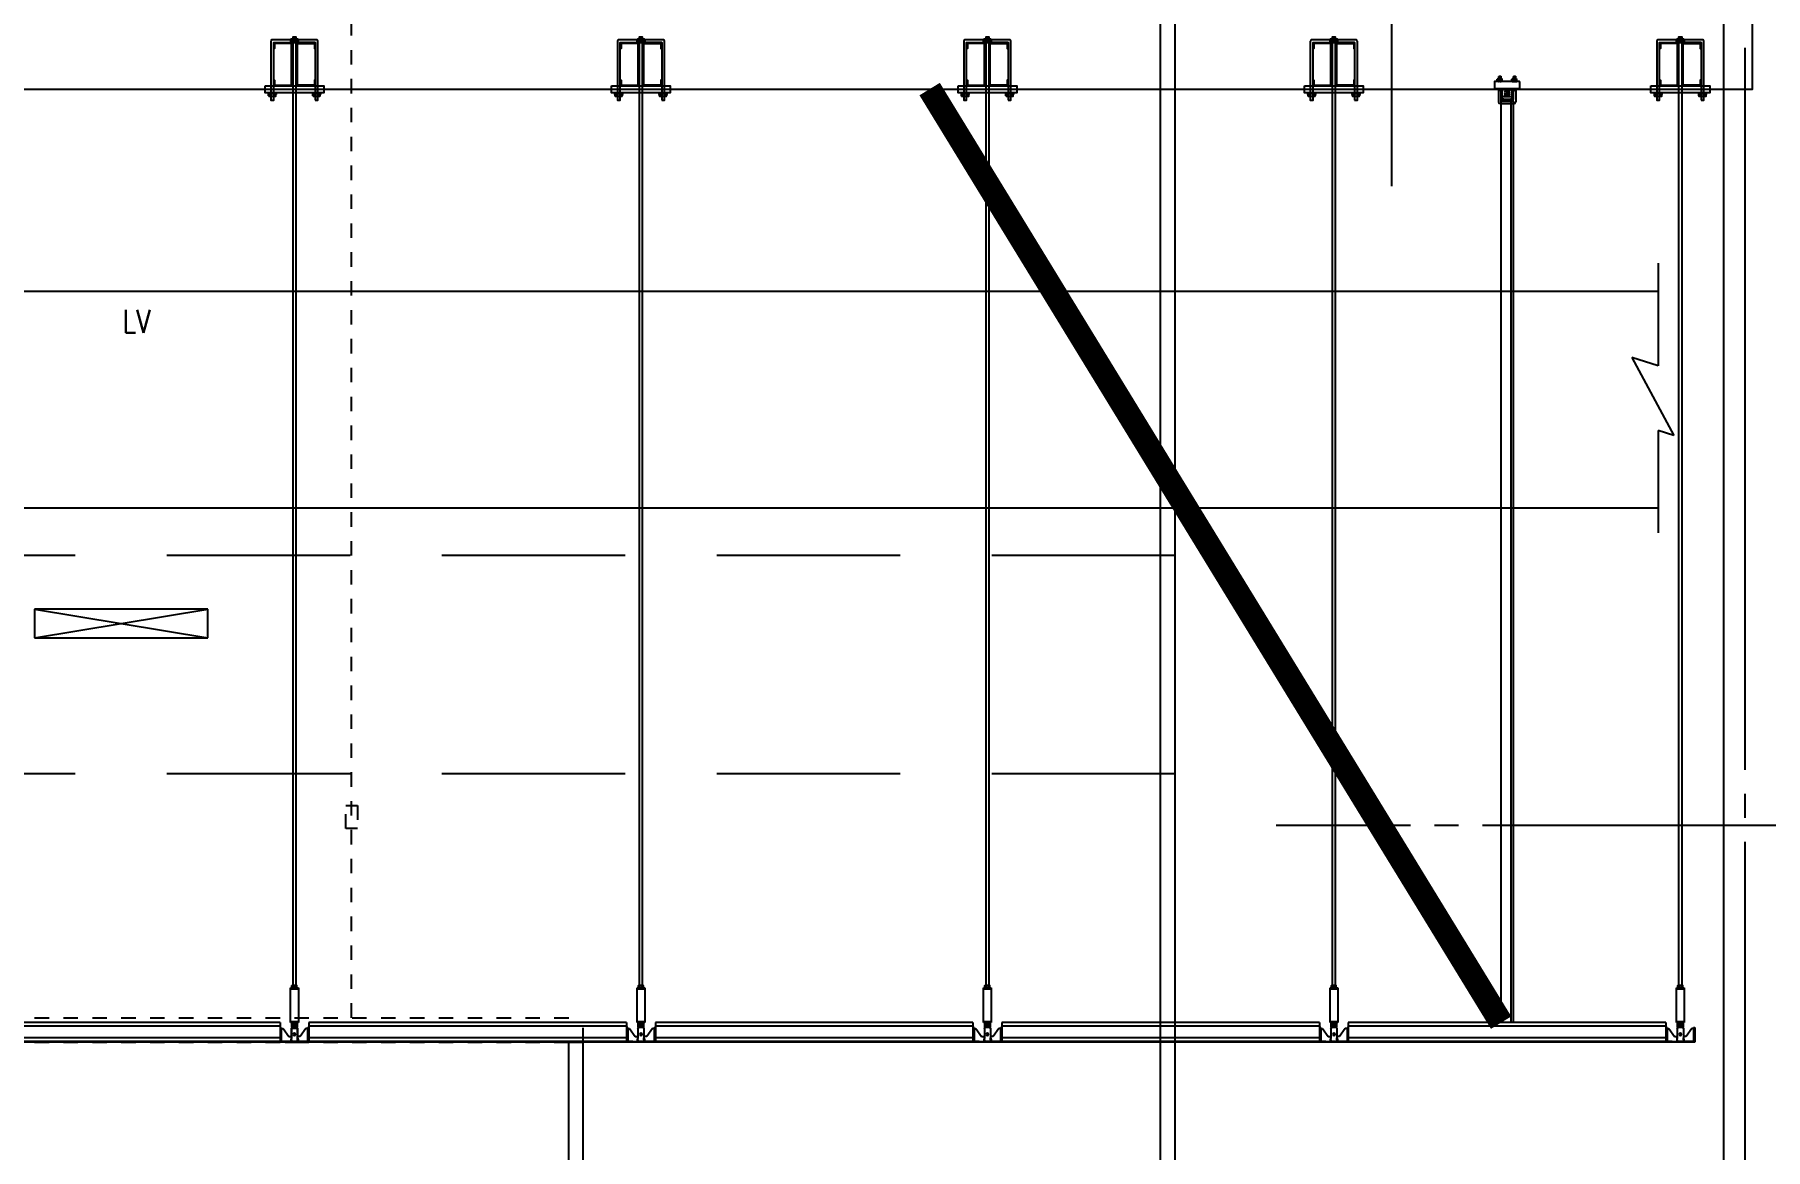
# Model space of a CAD drawing. Header units: millimetres. Extents: x -32710 to 654186, y -254124 to 420220.
# Drawn here: x 266500 to 272495, y 400829 to 404688 of the extents above; entities that cross this region are included whole.
import ezdxf
from ezdxf.enums import TextEntityAlignment as Align
from ezdxf.xclip import XClip

# ---------------------------------------------------------------- set-up
doc = ezdxf.new("R2010")
doc.units = ezdxf.units.MM
doc.header["$LTSCALE"] = 1000
for name, pattern in [('TPH12-SEC-@E$0$CENTERK3', [2.749, 2.5, -0.083, 0.083, -0.083]), ('TPH12-SEC-@E$0$CENTERK5', [6.916, 6.667, -0.083, 0.083, -0.083]), ('TPH12-SEC-@E$0$DOTK1', [0.1, 0.05, -0.05]), ('YFM1P-長$0$HIDDEN', [9.525, 6.35, -3.175]), ('YFSHI-02(E-LINE)$0$HIDDEN', [0.3, 0.2, -0.1])]:
    doc.linetypes.add(name, pattern=pattern)
for name, color, linetype in [('M-HVAC-CMDUCT', 150, 'Continuous'), ('TPH12-SEC-@E$0$$FFU', 252, 'TPH12-SEC-@E$0$DOTK1'), ('TPH12-SEC-@E$0$H-SIN', 252, 'TPH12-SEC-@E$0$CENTERK5'), ('TPH12-SEC-@E$0$PT', 252, 'Continuous'), ('TPH12-SEC-@E$0$SIAGE1', 252, 'Continuous'), ('TPH12-SEC-@E$0$STEEL3', 252, 'Continuous'), ('YFM1P-長$0$M-CWTR-TEXT', 4, 'Continuous'), ('YFM1P-長$0$M-FOUN', 252, 'Continuous'), ('YFM1P-長$0$M-HVAC-CDUCT', 150, 'Continuous'), ('YFSHI-02(E-LINE)$0$SH-LINE-10', 10, 'Continuous'), ('YFSHI-02(E-LINE)$0$SH-LINE-130', 130, 'Continuous'), ('YFSHI-02(E-LINE)$0$SH-LINE-190', 40, 'Continuous'), ('YFSHI-02(E-LINE)$0$SH-LINE-82', 82, 'Continuous')]:
    doc.layers.add(name, color=color, linetype=linetype)
doc.layers.add('TPH12-SEC-@E$0$K-SIN', color=252, linetype='TPH12-SEC-@E$0$CENTERK3', plot=False)
doc.styles.add('YFM1P-長$0$12P7-XCM2P10$0$AA-TXT', font='simplex.shx', dxfattribs={"bigfont": 'china.shx'})

# ---------------------------------------------------------------- blocks, each defined once
blk = doc.blocks.new('TPH12-SEC-@E')
at = {"layer": 'DEFPOINTS'}
blk.add_line((271200, 407164.1), (271200, 404164.1), dxfattribs=at)
at = {"layer": 'TPH12-SEC-@E$0$$FFU'}
for p, q in [((267598, 401285), (267598, 405100)), ((180200, 401285), (268400, 401285)), ((268400, 401200), (268400, 401285)), ((180200, 401200), (268400, 401200))]:
    blk.add_line(p, q, dxfattribs=at)
for points in [[(267578, 401940), (267578, 402020), (267578, 402020), (267618, 402020), (267618, 401940)], [(267367.5, 401200), (267432.5, 401200), (267432.5, 401203), (267411, 401203), (267411, 401248), (267389, 401248), (267389, 401203), (267367.5, 401203)]]:
    blk.add_lwpolyline(points, close=True, dxfattribs=at)
at = {"layer": 'TPH12-SEC-@E$0$H-SIN'}
blk.add_line((298929.6, 401950), (270800, 401950), dxfattribs=at)
at = {"layer": 'TPH12-SEC-@E$0$K-SIN'}
blk.add_line((272425, 382900), (272425, 407545), dxfattribs=at)
at = {"layer": 'TPH12-SEC-@E$0$PT'}
for p, q in [((270400, 396500), (270400, 406275)), ((270450, 396500), (270450, 406275)), ((268350, 396500), (268350, 401200)), ((268350, 401200), (268400, 401200)), ((268400, 396500), (268400, 401200))]:
    blk.add_line(p, q, dxfattribs=at)
at = {"layer": 'TPH12-SEC-@E$0$SIAGE1'}
blk.add_line((272350, 406275), (272350, 394100), dxfattribs=at)
at = {"layer": 'TPH12-SEC-@E$0$STEEL3'}
blk.add_lwpolyline([(272450, 404850), (256350, 404850), (256350, 404500), (272450, 404500)], close=True, dxfattribs=at)
blk = doc.blocks.new('YFSHI-02(E-LINE)$0$CEILING-A')
for p, q in [((-110, 6.8), (-110, 0)), ((-110, 6.8), (0, 6.8)), ((0, 6.8), (0, 0)), ((-110, 5.57), (0, 5.57)), ((-110, 1.52), (0, 1.52)), ((-110, 0.28), (0, 0.28)), ((-110, 0), (0, 0))]:
    blk.add_line(p, q)
blk = doc.blocks.new('YFSHI-02(E-LINE)$0$1')
for p, q in [((0.45, 5.1), (0, 5.1)), ((0, 5.1), (0, 0)), ((9.4, 0.33), (0, 0.33)), ((0, 0.25), (5.68, 0.25)), ((0, 0), (10, 0)), ((0.45, 4.8), (0.45, 5.1)), ((0.45, 4.8), (1.05, 4.8)), ((0.45, 4.8), (0.45, 0.28)), ((1.05, 4.8), (3, 2.05)), ((2.2, 0), (5, 0)), ((3, 2.05), (3.95, 2.05)), ((3.95, 1.55), (3.75, 0.88)), ((3.75, 0.88), (3.95, 0.88)), ((3.75, 0.88), (3.75, 0.25)), ((3.95, 4.8), (3.95, 2.05)), ((3.95, 2.05), (3.95, 1.55)), ((3.95, 0.88), (3.95, 1.55)), ((3.95, 0.88), (3.95, 0.45)), ((4.25, 5.1), (5.75, 5.1)), ((10, 0.25), (4.32, 0.25)), ((6.05, 4.8), (6.05, 2.05)), ((7, 2.05), (6.05, 2.05)), ((6.05, 2.05), (6.05, 1.55)), ((6.05, 1.55), (6.25, 0.88)), ((6.05, 0.88), (6.05, 1.55)), ((6.25, 0.88), (6.05, 0.88)), ((6.05, 0.88), (6.05, 0.45)), ((6.25, 0.88), (6.25, 0.25)), ((8.95, 4.8), (7, 2.05)), ((7.8, 0.33), (10, 0.33)), ((9.55, 4.8), (8.95, 4.8)), ((9.55, 4.8), (9.55, 5.1)), ((9.55, 5.1), (10, 5.1)), ((9.55, 4.8), (9.55, 0.33)), ((10, 5.1), (10, 0))]:
    blk.add_line(p, q)
blk.add_lwpolyline([(4.3, 5.1), (4.3, 5.4, 0.414214), (4.2, 5.5), (3.96, 5.5, -0.414214), (3.94, 5.52), (3.94, 6.76, -0.414214), (3.98, 6.8), (4.46, 6.8, -0.414214), (4.5, 6.76), (4.5, 6.42, -0.414214), (4.48, 6.4), (4.18, 6.4, 0.414214), (4.16, 6.38), (4.16, 5.8, 0.414214), (4.26, 5.7), (5.74, 5.7, 0.414214), (5.84, 5.8), (5.84, 6.38, 0.414214), (5.82, 6.4), (5.52, 6.4, -0.414214), (5.5, 6.42), (5.5, 6.76, -0.414214), (5.54, 6.8), (6.02, 6.8, -0.414214), (6.06, 6.76), (6.06, 5.52, -0.414214), (6.04, 5.5), (5.8, 5.5, 0.414214), (5.7, 5.4), (5.7, 5.1)], format="xyb")
blk.add_lwpolyline([(4.52, 5.5, 0.414214), (4.42, 5.4), (4.42, 5.2, 0.414214), (4.52, 5.1), (5.48, 5.1, 0.414214), (5.58, 5.2), (5.58, 5.4, 0.414214), (5.48, 5.5)], format="xyb", close=True)
blk.add_circle((5, 2.8), 0.41)
for centre, radius, start, end in [((3.75, 0.45), 0.2, 270, 0), ((4.25, 4.8), 0.3, 90, 180), ((5.75, 4.8), 0.3, 0, 90), ((6.25, 0.45), 0.2, 180, 270)]:
    blk.add_arc(centre, radius, start, end)
blk = doc.blocks.new('YFSHI-02(E-LINE)$0$A$C98cb83c3')
at = {"layer": 'YFSHI-02(E-LINE)$0$SH-LINE-10'}
for p, q in [((118.3, 3404.2), (85.2, 3404.2)), ((85.2, 3402.1), (85.2, 3404.2)), ((118.3, 3402.1), (85.2, 3402.1)), ((89.1, 3412.9), (89.1, 3405.4)), ((89.1, 3412.9), (89.1, 3405.4)), ((113.5, 3414.1), (90, 3414.1)), ((113.5, 3414.1), (90, 3414.1)), ((113.5, 3404.2), (90, 3404.2)), ((92.5, 3413.7), (90.1, 3413.7)), ((92.5, 3413.7), (90.1, 3413.7)), ((92.5, 3404.5), (90.1, 3404.5)), ((92.5, 3404.5), (90.1, 3404.5)), ((95, 3412.9), (95, 3405.4)), ((95, 3412.9), (95, 3405.4)), ((105.3, 3413.7), (98.2, 3413.7)), ((105.3, 3413.7), (98.2, 3413.7)), ((105.3, 3404.5), (98.2, 3404.5)), ((105.3, 3404.5), (98.2, 3404.5)), ((108.6, 3412.9), (108.6, 3405.4)), ((108.6, 3412.9), (108.6, 3405.4)), ((111, 3413.7), (113.4, 3413.7)), ((111, 3413.7), (113.4, 3413.7)), ((111, 3404.5), (113.4, 3404.5)), ((111, 3404.5), (113.4, 3404.5)), ((114.4, 3412.9), (114.4, 3405.4)), ((114.4, 3412.9), (114.4, 3405.4)), ((118.3, 3402.1), (118.3, 3404.2)), ((8.5, 3228.4), (41.5, 3228.4)), ((8.5, 3228.4), (8.5, 3226.3)), ((8.5, 3226.3), (41.5, 3226.3)), ((12.3, 3217.6), (12.3, 3225.1)), ((12.3, 3217.6), (12.3, 3225.1)), ((13.3, 3226.3), (36.7, 3226.3)), ((15.7, 3226), (13.3, 3226)), ((15.7, 3226), (13.3, 3226)), ((15.7, 3216.7), (13.3, 3216.7)), ((15.7, 3216.7), (13.3, 3216.7)), ((13.3, 3216.4), (36.7, 3216.4)), ((13.3, 3216.4), (36.7, 3216.4)), ((18.2, 3217.6), (18.2, 3225.1)), ((18.2, 3217.6), (18.2, 3225.1)), ((21.5, 3226), (28.5, 3226)), ((21.5, 3226), (28.5, 3226)), ((21.5, 3216.7), (28.5, 3216.7)), ((21.5, 3216.7), (28.5, 3216.7)), ((31.8, 3217.6), (31.8, 3225.1)), ((31.8, 3217.6), (31.8, 3225.1)), ((34.3, 3226), (36.7, 3226)), ((34.3, 3226), (36.7, 3226)), ((34.3, 3216.7), (36.7, 3216.7)), ((34.3, 3216.7), (36.7, 3216.7)), ((37.7, 3217.6), (37.7, 3225.1)), ((37.7, 3217.6), (37.7, 3225.1)), ((41.5, 3228.4), (41.5, 3226.3)), ((162, 3228.4), (195.1, 3228.4)), ((162, 3228.4), (162, 3226.3)), ((162, 3226.3), (195.1, 3226.3)), ((165.9, 3217.6), (165.9, 3225.1)), ((165.9, 3217.6), (165.9, 3225.1)), ((166.8, 3226.3), (190.2, 3226.3)), ((169.3, 3226), (166.8, 3226)), ((169.3, 3226), (166.8, 3226)), ((169.3, 3216.7), (166.8, 3216.7)), ((169.3, 3216.7), (166.8, 3216.7)), ((166.8, 3216.4), (190.2, 3216.4)), ((166.8, 3216.4), (190.2, 3216.4)), ((171.7, 3217.6), (171.7, 3225.1)), ((171.7, 3217.6), (171.7, 3225.1)), ((175, 3226), (182, 3226)), ((175, 3226), (182, 3226)), ((175, 3216.7), (182, 3216.7)), ((175, 3216.7), (182, 3216.7)), ((185.3, 3217.6), (185.3, 3225.1)), ((185.3, 3217.6), (185.3, 3225.1)), ((187.8, 3226), (190.2, 3226)), ((187.8, 3226), (190.2, 3226)), ((187.8, 3216.7), (190.2, 3216.7)), ((187.8, 3216.7), (190.2, 3216.7)), ((191.2, 3217.6), (191.2, 3225.1)), ((191.2, 3217.6), (191.2, 3225.1)), ((195.1, 3228.4), (195.1, 3226.3)), ((88.4, 129.5), (115.2, 129.5)), ((88.4, 129.5), (115.2, 129.5)), ((88.4, 9.1), (88.4, 129.5)), ((88.4, 9.1), (88.4, 129.5)), ((88.4, 129.5), (115.2, 129.5)), ((93.2, 130.4), (93.2, 137.2)), ((93.2, 130.4), (93.2, 137.2)), ((93.9, 138.1), (109.6, 138.1)), ((93.9, 138.1), (109.6, 138.1)), ((96.3, 137.8), (93.9, 137.8)), ((96.3, 137.8), (93.9, 137.8)), ((96.3, 129.8), (93.9, 129.8)), ((96.3, 129.8), (93.9, 129.8)), ((93.9, 129.5), (109.6, 129.5)), ((93.9, 129.5), (109.6, 129.5)), ((98, 130.4), (98, 137.2)), ((98, 130.4), (98, 137.2)), ((100.3, 137.8), (103.2, 137.8)), ((100.3, 129.8), (103.2, 129.8)), ((100.3, 129.8), (103.2, 129.8)), ((105.5, 130.4), (105.5, 137.2)), ((105.5, 130.4), (105.5, 137.2)), ((107.2, 137.8), (109.6, 137.8)), ((107.2, 137.8), (109.6, 137.8)), ((107.2, 129.8), (109.6, 129.8)), ((107.2, 129.8), (109.6, 129.8)), ((110.3, 130.4), (110.3, 137.2)), ((110.3, 130.4), (110.3, 137.2)), ((115.2, 129.5), (115.2, 9.1)), ((115.2, 129.5), (115.2, 9.1)), ((115.2, 9.1), (88.4, 9.1)), ((115.2, 9.1), (88.4, 9.1)), ((93.9, 0), (93.9, 4.4)), ((109.9, 4.4), (93.9, 4.4)), ((110, 0), (93.9, 0)), ((95, 0), (95, 4.4)), ((97.3, 4.4), (97.3, 5)), ((106.1, 5), (97.3, 5)), ((97.6, 5), (97.6, 9.1)), ((97.6, 0), (97.6, 4.4)), ((105.9, 5), (105.9, 9.1)), ((106.1, 4.4), (106.1, 5)), ((110.1, 0.1), (110.1, 4.2))]:
    blk.add_line(p, q, dxfattribs=at)
for points in [[(106.5, 138.1), (97, 138.1), (97, 3422.1), (106.5, 3422.1)], [(0, 3252.1), (203.5, 3252.1), (203.5, 3228.4), (0, 3228.4)]]:
    blk.add_lwpolyline(points, close=True, dxfattribs=at)
blk.add_lwpolyline([(173.8, 3202.3), (183.3, 3202.3), (183.3, 3228.4), (183.3, 3406.6, 0.414214), (178.3, 3411.6), (25.2, 3411.6, 0.414214), (20.2, 3406.6), (20.2, 3202.3), (29.8, 3202.3), (29.8, 3402.1), (173.8, 3402.1)], format="xyb", close=True, dxfattribs=at)
for points in [[(88.4, 125.9), (115.2, 125.9)], [(88.4, 125.9), (115.2, 125.9)], [(88.4, 12.7), (115.2, 12.7)], [(88.4, 12.7), (115.2, 12.7)]]:
    blk.add_lwpolyline(points, dxfattribs=at)
for centre, radius, start, end in [((91.1, 3412.3), 2.1, 120.56811, 163.207), ((91.1, 3412.3), 2.1, 120.56811, 163.207), ((90.8, 3411.9), 2.02, 111.89653, 149.5654), ((90.8, 3411.9), 2.02, 111.89653, 149.5654), ((90.8, 3406.4), 2.02, 210.4346, 248.10347), ((90.8, 3406.4), 2.02, 210.4346, 248.10347), ((91.1, 3406), 2.1, 196.793, 239.43189), ((91.1, 3406), 2.1, 196.793, 239.43189), ((91.1, 3405.7), 8.18, 61.78852, 80.11234), ((91.1, 3405.7), 8.18, 61.78852, 80.11234), ((91.1, 3412.6), 8.18, 279.88766, 298.21148), ((91.1, 3412.6), 8.18, 279.88766, 298.21148), ((98.9, 3404.3), 9.43, 94.15324, 114.87611), ((98.9, 3404.3), 9.43, 94.15324, 114.87611), ((98.9, 3413.9), 9.43, 245.12389, 265.84676), ((98.9, 3413.9), 9.43, 245.12389, 265.84676), ((104.6, 3404.3), 9.43, 65.12389, 85.84676), ((104.6, 3404.3), 9.43, 65.12389, 85.84676), ((104.6, 3413.9), 9.43, 274.15324, 294.87611), ((104.6, 3413.9), 9.43, 274.15324, 294.87611), ((112.4, 3405.7), 8.18, 99.88766, 118.21148), ((112.4, 3405.7), 8.18, 99.88766, 118.21148), ((112.4, 3412.6), 8.18, 241.78852, 260.11234), ((112.4, 3412.6), 8.18, 241.78852, 260.11234), ((112.7, 3411.9), 2.02, 30.4346, 68.10347), ((112.7, 3411.9), 2.02, 30.4346, 68.10347), ((112.7, 3406.4), 2.02, 291.89653, 329.5654), ((112.7, 3406.4), 2.02, 291.89653, 329.5654), ((112.4, 3412.3), 2.1, 16.793, 59.43189), ((112.4, 3412.3), 2.1, 16.793, 59.43189), ((112.4, 3406), 2.1, 300.56811, 343.207), ((112.4, 3406), 2.1, 300.56811, 343.207), ((14.3, 3224.5), 2.1, 120.56811, 163.207), ((14.3, 3224.5), 2.1, 120.56811, 163.207), ((14.1, 3224.1), 2.02, 111.89653, 149.5654), ((14.1, 3224.1), 2.02, 111.89653, 149.5654), ((14.1, 3218.6), 2.02, 210.4346, 248.10347), ((14.3, 3218.2), 2.1, 196.793, 239.43189), ((14.3, 3218.2), 2.1, 196.793, 239.43189), ((14.1, 3218.6), 2.02, 210.4346, 248.10347), ((14.3, 3217.9), 8.18, 61.78852, 80.11234), ((14.3, 3217.9), 8.18, 61.78852, 80.11234), ((14.3, 3224.8), 8.18, 279.88766, 298.21148), ((14.3, 3224.8), 8.18, 279.88766, 298.21148), ((22.2, 3216.6), 9.43, 94.15324, 114.87611), ((22.2, 3216.6), 9.43, 94.15324, 114.87611), ((22.2, 3226.2), 9.43, 245.12389, 265.84676), ((22.2, 3226.2), 9.43, 245.12389, 265.84676), ((27.8, 3216.6), 9.43, 65.12389, 85.84676), ((27.8, 3216.6), 9.43, 65.12389, 85.84676), ((27.8, 3226.2), 9.43, 274.15324, 294.87611), ((27.8, 3226.2), 9.43, 274.15324, 294.87611), ((35.7, 3217.9), 8.18, 99.88766, 118.21148), ((35.7, 3217.9), 8.18, 99.88766, 118.21148), ((35.7, 3224.8), 8.18, 241.78852, 260.11234), ((35.7, 3224.8), 8.18, 241.78852, 260.11234), ((35.7, 3224.5), 2.1, 16.793, 59.43189), ((35.7, 3224.5), 2.1, 16.793, 59.43189), ((35.9, 3224.1), 2.02, 30.4346, 68.10347), ((35.9, 3224.1), 2.02, 30.4346, 68.10347), ((35.9, 3218.6), 2.02, 291.89653, 329.5654), ((35.9, 3218.6), 2.02, 291.89653, 329.5654), ((35.7, 3218.2), 2.1, 300.56811, 343.207), ((35.7, 3218.2), 2.1, 300.56811, 343.207), ((167.9, 3224.5), 2.1, 120.56811, 163.207), ((167.9, 3224.5), 2.1, 120.56811, 163.207), ((167.6, 3224.1), 2.02, 111.89653, 149.5654), ((167.6, 3224.1), 2.02, 111.89653, 149.5654), ((167.6, 3218.6), 2.02, 210.4346, 248.10347), ((167.9, 3218.2), 2.1, 196.793, 239.43189), ((167.9, 3218.2), 2.1, 196.793, 239.43189), ((167.6, 3218.6), 2.02, 210.4346, 248.10347), ((167.9, 3217.9), 8.18, 61.78852, 80.11234), ((167.9, 3217.9), 8.18, 61.78852, 80.11234), ((167.9, 3224.8), 8.18, 279.88766, 298.21148), ((167.9, 3224.8), 8.18, 279.88766, 298.21148), ((175.7, 3216.6), 9.43, 94.15324, 114.87611), ((175.7, 3216.6), 9.43, 94.15324, 114.87611), ((175.7, 3226.2), 9.43, 245.12389, 265.84676), ((175.7, 3226.2), 9.43, 245.12389, 265.84676), ((181.4, 3216.6), 9.43, 65.12389, 85.84676), ((181.4, 3216.6), 9.43, 65.12389, 85.84676), ((181.4, 3226.2), 9.43, 274.15324, 294.87611), ((181.4, 3226.2), 9.43, 274.15324, 294.87611), ((189.2, 3217.9), 8.18, 99.88766, 118.21148), ((189.2, 3217.9), 8.18, 99.88766, 118.21148), ((189.2, 3224.8), 8.18, 241.78852, 260.11234), ((189.2, 3224.8), 8.18, 241.78852, 260.11234), ((189.2, 3224.5), 2.1, 16.793, 59.43189), ((189.2, 3224.5), 2.1, 16.793, 59.43189), ((189.5, 3224.1), 2.02, 30.4346, 68.10347), ((189.5, 3224.1), 2.02, 30.4346, 68.10347), ((189.5, 3218.6), 2.02, 291.89653, 329.5654), ((189.5, 3218.6), 2.02, 291.89653, 329.5654), ((189.2, 3218.2), 2.1, 300.56811, 343.207), ((189.2, 3218.2), 2.1, 300.56811, 343.207), ((94.6, 136.8), 1.46, 120.56811, 163.207), ((94.6, 136.8), 1.46, 120.56811, 163.207), ((94.4, 136.5), 1.4, 111.89653, 149.5654), ((94.4, 136.5), 1.4, 111.89653, 149.5654), ((94.6, 130.8), 1.46, 196.793, 239.43189), ((94.4, 131.1), 1.4, 210.4346, 248.10347), ((94.4, 131.1), 1.4, 210.4346, 248.10347), ((94.6, 130.8), 1.46, 196.793, 239.43189), ((95.3, 132.2), 5.67, 61.78852, 80.11234), ((95.3, 132.2), 5.67, 61.78852, 80.11234), ((95.3, 135.4), 5.67, 279.88766, 298.21148), ((95.3, 135.4), 5.67, 279.88766, 298.21148), ((100.8, 131.3), 6.54, 94.15324, 114.87611), ((100.8, 131.3), 6.54, 94.15324, 114.87611), ((100.8, 136.3), 6.54, 245.12389, 265.84676), ((100.8, 136.3), 6.54, 245.12389, 265.84676), ((102.8, 131.3), 6.54, 65.12389, 85.84676), ((102.8, 131.3), 6.54, 65.12389, 85.84676), ((102.8, 136.3), 6.54, 274.15324, 294.87611), ((102.8, 136.3), 6.54, 274.15324, 294.87611), ((108.2, 132.2), 5.67, 99.88766, 118.21148), ((108.2, 132.2), 5.67, 99.88766, 118.21148), ((108.2, 135.4), 5.67, 241.78852, 260.11234), ((108.2, 135.4), 5.67, 241.78852, 260.11234), ((108.9, 136.8), 1.46, 16.793, 59.43189), ((108.9, 136.8), 1.46, 16.793, 59.43189), ((109.1, 136.5), 1.4, 30.4346, 68.10347), ((109.1, 136.5), 1.4, 30.4346, 68.10347), ((108.9, 130.8), 1.46, 300.56811, 343.207), ((109.1, 131.1), 1.4, 291.89653, 329.5654), ((109.1, 131.1), 1.4, 291.89653, 329.5654), ((108.9, 130.8), 1.46, 300.56811, 343.207), ((99.2, 2.2), 5.76, 157.88284, 180.19519), ((99.2, 2.2), 5.76, 179.80481, 202.11716), ((107.6, 2.3), 2.29, 356.51406, 63.22217), ((107.6, 2.3), 2.29, 356.51406, 63.22217), ((107.6, 2), 2.29, 296.77783, 3.48594), ((109.9, 4.2), 0.2, 0, 90), ((110, 0.1), 0.0625, 270, 0)]:
    blk.add_arc(centre, radius, start, end, dxfattribs=at)
at = {"layer": 'YFSHI-02(E-LINE)$0$SH-LINE-130'}
for points in [[(91.8, 3255.1), (91.8, 3399.1), (32.8, 3399.1), (32.8, 3382.1), (29.8, 3382.1), (29.8, 3402.1), (94.8, 3402.1), (94.8, 3252.1), (29.8, 3252.1), (29.8, 3272.1), (32.8, 3272.1), (32.8, 3255.1)], [(111.8, 3255.1), (111.8, 3399.1), (170.8, 3399.1), (170.8, 3382.1), (173.8, 3382.1), (173.8, 3402.1), (108.8, 3402.1), (108.8, 3252.1), (173.8, 3252.1), (173.8, 3272.1), (170.8, 3272.1), (170.8, 3255.1)]]:
    blk.add_lwpolyline(points, close=True, dxfattribs=at)
blk = doc.blocks.new('YFSHI-02(E-LINE)$0$P1000')
blk.add_lwpolyline([(0.7075, 0.13625, -0.414213562), (0.67625, 0.105), (-0.67625, 0.105, -0.414213562), (-0.7075, 0.13625), (-0.7075, 1.42625, -0.414213562), (-0.61375, 1.52), (-0.57375, 1.52, -0.414213562), (-0.5425, 1.48875), (-0.5425, 1.3965, 1), (-0.4375, 1.3965), (-0.4375, 1.48875, 0.414213562), (-0.57375, 1.625), (-0.61375, 1.625, 0.414213562), (-0.8125, 1.42625), (-0.8125, 0.13625, 0.414213562), (-0.67625, 0), (0.67625, 0, 0.414213562), (0.8125, 0.13625), (0.8125, 1.42625, 0.414213562), (0.61375, 1.625), (0.57375, 1.625, 0.414213562), (0.4375, 1.48875), (0.4375, 1.3965, 1), (0.5425, 1.3965), (0.5425, 1.48875, -0.414213562), (0.57375, 1.52), (0.61375, 1.52, -0.414213562), (0.7075, 1.42625)], format="xyb", close=True)
blk = doc.blocks.new('YFSHI-02(E-LINE)')
at = {"layer": 'YFSHI-02(E-LINE)$0$SH-LINE-10'}
blk.add_lwpolyline([(271586.2, 404464.5), (271582.7, 404464.5), (271582.7, 404474.1), (271617.3, 404474.1), (271617.3, 404464.5), (271613.8, 404464.5, 1), (271611.1, 404464.5), (271588.9, 404464.5, 1)], format="xyb", close=True, dxfattribs=at)
blk.add_lwpolyline([(271609.5, 404474.1), (271590.5, 404477.5), (271609.5, 404480.7), (271590.5, 404483.8), (271609.5, 404487), (271590.5, 404490.2), (271609.5, 404493.4), (271590.5, 404497.3), (271609.5, 404497.3)], dxfattribs=at)
at = {"layer": 'YFSHI-02(E-LINE)$0$SH-LINE-130', "linetype": 'YFSHI-02(E-LINE)$0$HIDDEN', "ltscale": 100}
blk.add_line((271613.6, 401268), (271613.6, 404458.7), dxfattribs=at)
at = {"layer": 'YFSHI-02(E-LINE)$0$SH-LINE-130', "const_width": 82.6}
blk.add_lwpolyline([(271579.3, 401268), (269600, 404500)], dxfattribs=at)
at = {"layer": 'YFSHI-02(E-LINE)$0$SH-LINE-130'}
blk.add_lwpolyline([(271620.7, 401268), (271579.3, 401268), (271579.3, 404458.7), (271620.7, 404458.7), (271620.7, 401268)], dxfattribs=at)
at = {"layer": 'YFSHI-02(E-LINE)$0$SH-LINE-190'}
for p, q in [((271556.6, 404525.3), (271556.6, 404500)), ((271642.6, 404526), (271557.3, 404526)), ((271565.9, 404527.7), (271565.9, 404533.8)), ((271565.9, 404527.7), (271565.9, 404533.8)), ((271582.5, 404534.7), (271566.7, 404534.7)), ((271582.5, 404534.7), (271566.7, 404534.7)), ((271568.7, 404534.4), (271566.7, 404534.4)), ((271568.7, 404534.4), (271566.7, 404534.4)), ((271568.7, 404527), (271566.7, 404527)), ((271568.7, 404527), (271566.7, 404527)), ((271582.5, 404526.8), (271566.7, 404526.8)), ((271582.5, 404526.8), (271566.7, 404526.8)), ((271570.6, 404527.7), (271570.6, 404533.8)), ((271570.6, 404527.7), (271570.6, 404533.8)), ((271578.4, 404544), (271570.8, 404544)), ((271570.8, 404542), (271570.8, 404544)), ((271570.8, 404542), (271570.8, 404544)), ((271578.4, 404544), (271570.8, 404544)), ((271570.8, 404539.8), (271570.8, 404540.3)), ((271570.8, 404539.8), (271570.8, 404540.3)), ((271570.8, 404537.5), (271570.8, 404538.1)), ((271570.8, 404537.5), (271570.8, 404538.1)), ((271570.8, 404535.2), (271570.8, 404535.8)), ((271570.8, 404535.2), (271570.8, 404535.8)), ((271570.8, 404526.1), (271570.8, 404526.7)), ((271570.8, 404526.1), (271570.8, 404526.7)), ((271576, 404534.4), (271573.3, 404534.4)), ((271576, 404534.4), (271573.3, 404534.4)), ((271576, 404527), (271573.3, 404527)), ((271576, 404527), (271573.3, 404527)), ((271578.4, 404543.4), (271578.4, 404544)), ((271578.4, 404543.4), (271578.4, 404544)), ((271578.4, 404541.1), (271578.4, 404541.7)), ((271578.4, 404541.1), (271578.4, 404541.7)), ((271578.4, 404538.9), (271578.4, 404539.5)), ((271578.4, 404538.9), (271578.4, 404539.5)), ((271578.4, 404536.6), (271578.4, 404537.2)), ((271578.4, 404536.6), (271578.4, 404537.2)), ((271578.4, 404534.7), (271578.4, 404534.9)), ((271578.4, 404534.7), (271578.4, 404534.9)), ((271578.6, 404527.7), (271578.6, 404533.8)), ((271578.6, 404527.7), (271578.6, 404533.8)), ((271580.6, 404534.4), (271582.5, 404534.4)), ((271580.6, 404534.4), (271582.5, 404534.4)), ((271580.6, 404527), (271582.5, 404527)), ((271580.6, 404527), (271582.5, 404527)), ((271583.3, 404527.7), (271583.3, 404533.8)), ((271583.3, 404527.7), (271583.3, 404533.8)), ((271616.8, 404527.7), (271616.8, 404533.8)), ((271616.8, 404527.7), (271616.8, 404533.8)), ((271617.5, 404534.7), (271633.4, 404534.7)), ((271617.5, 404534.7), (271633.4, 404534.7)), ((271617.5, 404526.8), (271633.4, 404526.8)), ((271617.5, 404526.8), (271633.4, 404526.8)), ((271619.5, 404534.4), (271617.6, 404534.4)), ((271619.5, 404534.4), (271617.6, 404534.4)), ((271619.5, 404527), (271617.6, 404527)), ((271619.5, 404527), (271617.6, 404527)), ((271621.5, 404527.7), (271621.5, 404533.8)), ((271621.5, 404527.7), (271621.5, 404533.8)), ((271621.7, 404542), (271621.7, 404544)), ((271629.2, 404544), (271621.7, 404544)), ((271629.2, 404544), (271621.7, 404544)), ((271621.7, 404542), (271621.7, 404544)), ((271621.7, 404539.8), (271621.7, 404540.3)), ((271621.7, 404539.8), (271621.7, 404540.3)), ((271621.7, 404537.5), (271621.7, 404538.1)), ((271621.7, 404537.5), (271621.7, 404538.1)), ((271621.7, 404535.2), (271621.7, 404535.8)), ((271621.7, 404535.2), (271621.7, 404535.8)), ((271621.7, 404526.1), (271621.7, 404526.7)), ((271621.7, 404526.1), (271621.7, 404526.7)), ((271624.1, 404534.4), (271626.8, 404534.4)), ((271624.1, 404534.4), (271626.8, 404534.4)), ((271624.1, 404527), (271626.8, 404527)), ((271624.1, 404527), (271626.8, 404527)), ((271629.2, 404543.4), (271629.2, 404544)), ((271629.2, 404543.4), (271629.2, 404544)), ((271629.2, 404541.1), (271629.2, 404541.7)), ((271629.2, 404541.1), (271629.2, 404541.7)), ((271629.2, 404538.9), (271629.2, 404539.5)), ((271629.2, 404538.9), (271629.2, 404539.5)), ((271629.2, 404536.6), (271629.2, 404537.2)), ((271629.2, 404536.6), (271629.2, 404537.2)), ((271629.2, 404534.7), (271629.2, 404534.9)), ((271629.2, 404534.7), (271629.2, 404534.9)), ((271629.4, 404527.7), (271629.4, 404533.8)), ((271629.4, 404527.7), (271629.4, 404533.8)), ((271631.4, 404534.4), (271633.3, 404534.4)), ((271631.4, 404534.4), (271633.3, 404534.4)), ((271631.4, 404527), (271633.3, 404527)), ((271631.4, 404527), (271633.3, 404527)), ((271634.1, 404527.7), (271634.1, 404533.8)), ((271634.1, 404527.7), (271634.1, 404533.8)), ((271643.4, 404525.3), (271643.4, 404500)), ((271556.6, 404501.8), (271643.4, 404501.8)), ((271556.6, 404500), (271643.4, 404500)), ((271569.9, 404494.2), (271569.8, 404455.5)), ((271570.9, 404497.7), (271570.9, 404498.2)), ((271570.9, 404497.7), (271570.9, 404498.2)), ((271570.9, 404495.4), (271570.9, 404496)), ((271570.9, 404495.4), (271570.9, 404496)), ((271578.4, 404499), (271578.4, 404499.6)), ((271578.4, 404499), (271578.4, 404499.6)), ((271578.4, 404496.8), (271578.4, 404497.4)), ((271578.4, 404496.8), (271578.4, 404497.4)), ((271579.3, 404458.7), (271579.4, 404496.3)), ((271579.3, 404458.7), (271620.6, 404458.7)), ((271620.6, 404458.7), (271620.7, 404494.2)), ((271621.7, 404497.7), (271621.7, 404498.2)), ((271621.7, 404497.7), (271621.7, 404498.2)), ((271621.7, 404495.4), (271621.7, 404496)), ((271621.7, 404495.4), (271621.7, 404496)), ((271629.2, 404499), (271629.2, 404499.6)), ((271629.2, 404499), (271629.2, 404499.6)), ((271629.2, 404496.8), (271629.2, 404497.4)), ((271629.2, 404496.8), (271629.2, 404497.4)), ((271630.2, 404496.3), (271630.2, 404455.5)), ((271575.6, 404449.7), (271624.4, 404449.7))]:
    blk.add_line(p, q, dxfattribs=at)
for centre, radius, start, end in [((271557.3, 404525.3), 0.724, 90, 180), ((271567.6, 404533.3), 1.69, 120.56811, 163.207), ((271567.6, 404533.3), 1.69, 120.56811, 163.207), ((271567.3, 404532.9), 1.62, 111.89653, 149.5654), ((271567.3, 404532.9), 1.62, 111.89653, 149.5654), ((271567.3, 404528.5), 1.62, 210.4346, 248.10347), ((271567.6, 404528.2), 1.69, 196.793, 239.43189), ((271567.6, 404528.2), 1.69, 196.793, 239.43189), ((271567.3, 404528.5), 1.62, 210.4346, 248.10347), ((271567.5, 404528), 6.56, 61.78852, 80.11234), ((271567.5, 404528), 6.56, 61.78852, 80.11234), ((271567.5, 404533.5), 6.56, 279.88766, 298.21148), ((271567.5, 404533.5), 6.56, 279.88766, 298.21148), ((271570.3, 404540.5), 0.591, 140.86018, 173.15327), ((271570.3, 404540.5), 0.591, 140.86018, 173.15327), ((271570, 404540.6), 0.277, 120.94219, 248.59032), ((271570, 404540.6), 0.277, 120.94219, 248.59032), ((271570, 404538.3), 0.277, 120.94219, 248.59032), ((271570.3, 404538.2), 0.591, 140.86018, 173.15327), ((271570.3, 404538.2), 0.591, 140.86018, 173.15327), ((271570, 404538.3), 0.277, 120.94219, 248.59032), ((271570, 404536), 0.277, 120.94219, 248.59032), ((271570.3, 404536), 0.591, 140.86018, 173.15327), ((271570.3, 404536), 0.591, 140.86018, 173.15327), ((271570, 404536), 0.277, 120.94219, 248.59032), ((271579.5, 404512.1), 30.3, 99.15876, 108.50206), ((271582.6, 404530.5), 16.5, 135.57229, 140.86018), ((271582.6, 404530.5), 16.5, 135.57229, 140.86018), ((271579.5, 404512.1), 30.3, 99.15876, 108.50206), ((271582.6, 404528.2), 16.5, 135.57229, 140.86018), ((271582.6, 404528.2), 16.5, 135.57229, 140.86018), ((271579.5, 404509.8), 30.3, 99.15876, 108.50206), ((271579.5, 404509.8), 30.3, 99.15876, 108.50206), ((271579.5, 404507.5), 30.3, 99.15876, 108.50206), ((271582.6, 404526), 16.5, 135.57229, 140.86018), ((271582.6, 404526), 16.5, 135.57229, 140.86018), ((271579.5, 404507.5), 30.3, 99.15876, 108.50206), ((271570, 404526.9), 0.277, 215.98905, 248.59032), ((271570, 404526.9), 0.277, 215.98905, 248.59032), ((271575.4, 404555.8), 16.4, 250.39341, 253.9304), ((271575.4, 404555.8), 16.4, 250.39341, 253.9304), ((271575.4, 404553.5), 16.4, 250.39341, 253.9304), ((271575.4, 404553.5), 16.4, 250.39341, 253.9304), ((271575.4, 404551.2), 16.4, 250.39341, 253.9304), ((271575.4, 404551.2), 16.4, 250.39341, 253.9304), ((271575.4, 404542.1), 16.4, 250.39341, 253.9304), ((271575.4, 404542.1), 16.4, 250.39341, 253.9304), ((271582.6, 404523.7), 16.5, 135.57229, 137.84786), ((271582.6, 404523.7), 16.5, 135.57229, 137.84786), ((271573.8, 404526.9), 7.56, 94.15324, 114.87611), ((271573.8, 404526.9), 7.56, 94.15324, 114.87611), ((271573.8, 404534.6), 7.56, 245.12389, 265.84676), ((271573.8, 404534.6), 7.56, 245.12389, 265.84676), ((271582.6, 404514.6), 16.5, 135.57229, 136.22787), ((271582.6, 404514.6), 16.5, 135.57229, 136.22787), ((271579.5, 404505.2), 30.3, 99.15876, 103.5679), ((271579.5, 404505.2), 30.3, 99.15876, 103.5679), ((271579.5, 404496.1), 30.3, 99.15876, 100.48016), ((271579.5, 404496.1), 30.3, 99.15876, 100.48016), ((271571.4, 404569.5), 27.6, 276.70557, 286.72781), ((271571.4, 404569.5), 27.6, 276.70557, 286.72781), ((271571.4, 404567.2), 27.6, 276.70557, 286.72781), ((271571.4, 404567.2), 27.6, 276.70557, 286.72781), ((271571.4, 404564.9), 27.6, 276.70557, 286.72781), ((271571.4, 404564.9), 27.6, 276.70557, 286.72781), ((271571.4, 404562.6), 27.6, 276.70557, 286.72781), ((271571.4, 404562.6), 27.6, 276.70557, 286.72781), ((271571.4, 404553.5), 27.6, 276.70557, 284.55465), ((271571.4, 404553.5), 27.6, 276.70557, 284.55465), ((271575.4, 404526.9), 7.56, 65.12389, 85.84676), ((271575.4, 404526.9), 7.56, 65.12389, 85.84676), ((271575.4, 404534.6), 7.56, 274.15324, 294.87611), ((271575.4, 404534.6), 7.56, 274.15324, 294.87611), ((271582.8, 404555.9), 12.8, 250.05612, 254.39637), ((271582.8, 404555.9), 12.8, 250.05612, 254.39637), ((271576.2, 404544.6), 3.57, 307.63581, 339.04799), ((271576.2, 404544.6), 3.57, 307.63581, 339.04799), ((271582.8, 404553.6), 12.8, 250.05612, 254.39637), ((271582.8, 404553.6), 12.8, 250.05612, 254.39637), ((271576.2, 404542.3), 3.57, 307.63581, 339.04799), ((271576.2, 404542.3), 3.57, 307.63581, 339.04799), ((271582.8, 404551.4), 12.8, 250.05612, 254.39637), ((271582.8, 404551.4), 12.8, 250.05612, 254.39637), ((271576.2, 404540), 3.57, 307.63581, 339.04799), ((271576.2, 404540), 3.57, 307.63581, 339.04799), ((271582.8, 404549.1), 12.8, 250.05612, 254.39637), ((271582.8, 404549.1), 12.8, 250.05612, 254.39637), ((271576.2, 404537.7), 3.57, 307.63581, 339.04799), ((271576.2, 404537.7), 3.57, 307.63581, 339.04799), ((271582.8, 404546.8), 12.8, 250.05612, 250.70859), ((271582.8, 404546.8), 12.8, 250.05612, 250.70859), ((271581.7, 404528), 6.56, 99.88766, 118.21148), ((271581.7, 404528), 6.56, 99.88766, 118.21148), ((271581.7, 404533.5), 6.56, 241.78852, 260.11234), ((271581.7, 404533.5), 6.56, 241.78852, 260.11234), ((271576.2, 404528.6), 3.57, 311.78433, 328.87641), ((271576.2, 404528.6), 3.57, 311.78433, 328.87641), ((271579.2, 404543.3), 0.317, 295.40748, 74.39637), ((271579.2, 404543.3), 0.317, 295.40748, 74.39637), ((271579.2, 404541), 0.317, 295.40748, 74.39637), ((271579.2, 404541), 0.317, 295.40748, 74.39637), ((271579.2, 404538.7), 0.317, 295.40748, 74.39637), ((271579.2, 404538.7), 0.317, 295.40748, 74.39637), ((271579.2, 404536.4), 0.317, 295.40748, 74.39637), ((271579.2, 404536.4), 0.317, 295.40748, 74.39637), ((271581.7, 404533.3), 1.69, 16.793, 59.43189), ((271581.7, 404533.3), 1.69, 16.793, 59.43189), ((271581.9, 404532.9), 1.62, 30.4346, 68.10347), ((271581.9, 404532.9), 1.62, 30.4346, 68.10347), ((271581.9, 404528.5), 1.62, 291.89653, 329.5654), ((271581.7, 404528.2), 1.69, 300.56811, 343.207), ((271581.7, 404528.2), 1.69, 300.56811, 343.207), ((271581.9, 404528.5), 1.62, 291.89653, 329.5654), ((271618.4, 404533.3), 1.69, 120.56811, 163.207), ((271618.4, 404533.3), 1.69, 120.56811, 163.207), ((271618.2, 404532.9), 1.62, 111.89653, 149.5654), ((271618.2, 404532.9), 1.62, 111.89653, 149.5654), ((271618.4, 404528.2), 1.69, 196.793, 239.43189), ((271618.2, 404528.5), 1.62, 210.4346, 248.10347), ((271618.2, 404528.5), 1.62, 210.4346, 248.10347), ((271618.4, 404528.2), 1.69, 196.793, 239.43189), ((271618.4, 404528), 6.56, 61.78852, 80.11234), ((271618.4, 404528), 6.56, 61.78852, 80.11234), ((271618.4, 404533.5), 6.56, 279.88766, 298.21148), ((271618.4, 404533.5), 6.56, 279.88766, 298.21148), ((271621.1, 404540.5), 0.591, 140.86018, 173.15327), ((271621.1, 404540.5), 0.591, 140.86018, 173.15327), ((271620.8, 404540.6), 0.277, 120.94219, 248.59032), ((271620.8, 404540.6), 0.277, 120.94219, 248.59032), ((271620.8, 404538.3), 0.277, 120.94219, 248.59032), ((271621.1, 404538.2), 0.591, 140.86018, 173.15327), ((271621.1, 404538.2), 0.591, 140.86018, 173.15327), ((271620.8, 404538.3), 0.277, 120.94219, 248.59032), ((271620.8, 404536), 0.277, 120.94219, 248.59032), ((271621.1, 404536), 0.591, 140.86018, 173.15327), ((271621.1, 404536), 0.591, 140.86018, 173.15327), ((271620.8, 404536), 0.277, 120.94219, 248.59032), ((271620.8, 404526.9), 0.277, 215.98905, 248.59032), ((271620.8, 404526.9), 0.277, 215.98905, 248.59032), ((271633.4, 404530.5), 16.5, 135.57229, 140.86018), ((271630.3, 404512.1), 30.3, 99.15876, 108.50206), ((271630.3, 404512.1), 30.3, 99.15876, 108.50206), ((271633.4, 404530.5), 16.5, 135.57229, 140.86018), ((271626.2, 404555.8), 16.4, 250.39341, 253.9304), ((271626.2, 404555.8), 16.4, 250.39341, 253.9304), ((271633.4, 404528.2), 16.5, 135.57229, 140.86018), ((271633.4, 404528.2), 16.5, 135.57229, 140.86018), ((271630.3, 404509.8), 30.3, 99.15876, 108.50206), ((271630.3, 404509.8), 30.3, 99.15876, 108.50206), ((271626.2, 404553.5), 16.4, 250.39341, 253.9304), ((271626.2, 404553.5), 16.4, 250.39341, 253.9304), ((271630.3, 404507.5), 30.3, 99.15876, 108.50206), ((271633.4, 404526), 16.5, 135.57229, 140.86018), ((271633.4, 404526), 16.5, 135.57229, 140.86018), ((271630.3, 404507.5), 30.3, 99.15876, 108.50206), ((271626.2, 404551.2), 16.4, 250.39341, 253.9304), ((271626.2, 404551.2), 16.4, 250.39341, 253.9304), ((271626.2, 404542.1), 16.4, 250.39341, 253.9304), ((271626.2, 404542.1), 16.4, 250.39341, 253.9304), ((271633.4, 404523.7), 16.5, 135.57229, 137.84786), ((271633.4, 404523.7), 16.5, 135.57229, 137.84786), ((271624.6, 404526.9), 7.56, 94.15324, 114.87611), ((271624.6, 404526.9), 7.56, 94.15324, 114.87611), ((271624.6, 404534.6), 7.56, 245.12389, 265.84676), ((271624.6, 404534.6), 7.56, 245.12389, 265.84676), ((271633.4, 404514.6), 16.5, 135.57229, 136.22787), ((271633.4, 404514.6), 16.5, 135.57229, 136.22787), ((271630.3, 404505.2), 30.3, 99.15876, 103.5679), ((271630.3, 404505.2), 30.3, 99.15876, 103.5679), ((271630.3, 404496.1), 30.3, 99.15876, 100.48016), ((271630.3, 404496.1), 30.3, 99.15876, 100.48016), ((271622.2, 404569.5), 27.6, 276.70557, 286.72781), ((271622.2, 404569.5), 27.6, 276.70557, 286.72781), ((271622.2, 404567.2), 27.6, 276.70557, 286.72781), ((271622.2, 404567.2), 27.6, 276.70557, 286.72781), ((271622.2, 404564.9), 27.6, 276.70557, 286.72781), ((271622.2, 404564.9), 27.6, 276.70557, 286.72781), ((271622.2, 404562.6), 27.6, 276.70557, 286.72781), ((271622.2, 404562.6), 27.6, 276.70557, 286.72781), ((271622.2, 404553.5), 27.6, 276.70557, 284.55465), ((271622.2, 404553.5), 27.6, 276.70557, 284.55465), ((271626.2, 404526.9), 7.56, 65.12389, 85.84676), ((271626.2, 404526.9), 7.56, 65.12389, 85.84676), ((271626.2, 404534.6), 7.56, 274.15324, 294.87611), ((271626.2, 404534.6), 7.56, 274.15324, 294.87611), ((271633.6, 404555.9), 12.8, 250.05612, 254.39637), ((271633.6, 404555.9), 12.8, 250.05612, 254.39637), ((271627, 404544.6), 3.57, 307.63581, 339.04799), ((271627, 404544.6), 3.57, 307.63581, 339.04799), ((271633.6, 404553.6), 12.8, 250.05612, 254.39637), ((271633.6, 404553.6), 12.8, 250.05612, 254.39637), ((271627, 404542.3), 3.57, 307.63581, 339.04799), ((271627, 404542.3), 3.57, 307.63581, 339.04799), ((271633.6, 404551.4), 12.8, 250.05612, 254.39637), ((271633.6, 404551.4), 12.8, 250.05612, 254.39637), ((271627, 404540), 3.57, 307.63581, 339.04799), ((271627, 404540), 3.57, 307.63581, 339.04799), ((271633.6, 404549.1), 12.8, 250.05612, 254.39637), ((271633.6, 404549.1), 12.8, 250.05612, 254.39637), ((271627, 404537.7), 3.57, 307.63581, 339.04799), ((271627, 404537.7), 3.57, 307.63581, 339.04799), ((271633.6, 404546.8), 12.8, 250.05612, 250.70859), ((271633.6, 404546.8), 12.8, 250.05612, 250.70859), ((271632.5, 404528), 6.56, 99.88766, 118.21148), ((271632.5, 404528), 6.56, 99.88766, 118.21148), ((271632.5, 404533.5), 6.56, 241.78852, 260.11234), ((271632.5, 404533.5), 6.56, 241.78852, 260.11234), ((271627, 404528.6), 3.57, 311.78433, 328.87641), ((271627, 404528.6), 3.57, 311.78433, 328.87641), ((271630.1, 404543.3), 0.317, 295.40748, 74.39637), ((271630.1, 404543.3), 0.317, 295.40748, 74.39637), ((271630.1, 404541), 0.317, 295.40748, 74.39637), ((271630.1, 404541), 0.317, 295.40748, 74.39637), ((271630.1, 404538.7), 0.317, 295.40748, 74.39637), ((271630.1, 404538.7), 0.317, 295.40748, 74.39637), ((271630.1, 404536.4), 0.317, 295.40748, 74.39637), ((271630.1, 404536.4), 0.317, 295.40748, 74.39637), ((271632.7, 404532.9), 1.62, 30.4346, 68.10347), ((271632.7, 404532.9), 1.62, 30.4346, 68.10347), ((271632.7, 404528.5), 1.62, 291.89653, 329.5654), ((271632.7, 404528.5), 1.62, 291.89653, 329.5654), ((271632.5, 404533.3), 1.69, 16.793, 59.43189), ((271632.5, 404533.3), 1.69, 16.793, 59.43189), ((271632.5, 404528.2), 1.69, 300.56811, 343.207), ((271632.5, 404528.2), 1.69, 300.56811, 343.207), ((271642.6, 404525.3), 0.724, 0, 90), ((271570.3, 404498.4), 0.591, 140.86018, 173.15327), ((271570.3, 404498.4), 0.591, 140.86018, 173.15327), ((271570, 404498.5), 0.277, 120.94219, 248.59032), ((271570, 404498.5), 0.277, 120.94219, 248.59032), ((271570.3, 404496.2), 0.591, 140.86018, 173.15327), ((271570, 404496.2), 0.277, 120.94219, 248.59032), ((271570, 404496.2), 0.277, 120.94219, 248.59032), ((271570.3, 404496.2), 0.591, 140.86018, 173.15327), ((271575.6, 404455.5), 5.79, 180, 270), ((271579.5, 404470), 30.3, 99.15876, 108.50206), ((271582.6, 404488.4), 16.5, 135.57229, 140.86018), ((271582.6, 404488.4), 16.5, 135.57229, 140.86018), ((271579.5, 404470), 30.3, 99.15876, 108.50206), ((271575.4, 404513.7), 16.4, 250.39341, 253.9304), ((271575.4, 404513.7), 16.4, 250.39341, 253.9304), ((271582.6, 404486.1), 16.5, 135.57229, 140.86018), ((271582.6, 404486.1), 16.5, 135.57229, 140.86018), ((271579.5, 404467.7), 30.3, 99.15876, 108.50206), ((271579.5, 404467.7), 30.3, 99.15876, 108.50206), ((271575.4, 404511.4), 16.4, 250.39341, 253.9304), ((271575.4, 404511.4), 16.4, 250.39341, 253.9304), ((271579.5, 404465.4), 30.3, 99.15876, 108.50206), ((271582.6, 404483.9), 16.5, 135.57229, 140.86018), ((271579.5, 404465.4), 30.3, 99.15876, 108.50206), ((271582.6, 404483.9), 16.5, 135.57229, 140.86018), ((271571.4, 404525.1), 27.6, 276.70557, 286.72781), ((271571.4, 404525.1), 27.6, 276.70557, 286.72781), ((271571.4, 404522.8), 27.6, 276.70557, 286.72781), ((271571.4, 404522.8), 27.6, 276.70557, 286.72781), ((271576.2, 404502.5), 3.57, 307.63581, 316.41124), ((271576.2, 404502.5), 3.57, 307.63581, 316.41124), ((271582.8, 404511.5), 12.8, 250.05612, 254.39637), ((271582.8, 404511.5), 12.8, 250.05612, 254.39637), ((271576.2, 404500.2), 3.57, 307.63581, 339.04799), ((271576.2, 404500.2), 3.57, 307.63581, 339.04799), ((271582.8, 404509.3), 12.8, 250.05612, 254.39637), ((271582.8, 404509.3), 12.8, 250.05612, 254.39637), ((271579.3, 404498.9), 0.317, 295.40748, 74.39637), ((271579.3, 404498.9), 0.317, 295.40748, 74.39637), ((271579.3, 404496.6), 0.317, 295.40748, 74.39637), ((271579.3, 404496.6), 0.317, 295.40748, 74.39637), ((271621.1, 404498.4), 0.591, 140.86018, 173.15327), ((271621.1, 404498.4), 0.591, 140.86018, 173.15327), ((271620.8, 404498.5), 0.277, 120.94219, 248.59032), ((271620.8, 404498.5), 0.277, 120.94219, 248.59032), ((271621.1, 404496.2), 0.591, 140.86018, 173.15327), ((271620.8, 404496.2), 0.277, 120.94219, 248.59032), ((271620.8, 404496.2), 0.277, 120.94219, 248.59032), ((271621.1, 404496.2), 0.591, 140.86018, 173.15327), ((271630.3, 404470), 30.3, 99.15876, 108.50206), ((271633.4, 404488.4), 16.5, 135.57229, 140.86018), ((271633.4, 404488.4), 16.5, 135.57229, 140.86018), ((271630.3, 404470), 30.3, 99.15876, 108.50206), ((271626.2, 404513.7), 16.4, 250.39341, 253.9304), ((271626.2, 404513.7), 16.4, 250.39341, 253.9304), ((271633.4, 404486.1), 16.5, 135.57229, 140.86018), ((271633.4, 404486.1), 16.5, 135.57229, 140.86018), ((271630.3, 404467.7), 30.3, 99.15876, 108.50206), ((271630.3, 404467.7), 30.3, 99.15876, 108.50206), ((271626.2, 404511.4), 16.4, 250.39341, 253.9304), ((271626.2, 404511.4), 16.4, 250.39341, 253.9304), ((271630.3, 404465.4), 30.3, 99.15876, 108.50206), ((271633.4, 404483.9), 16.5, 135.57229, 140.86018), ((271633.4, 404483.9), 16.5, 135.57229, 140.86018), ((271624.4, 404455.5), 5.79, 270, 0), ((271622.3, 404525.1), 27.6, 276.70557, 286.72781), ((271622.3, 404525.1), 27.6, 276.70557, 286.72781), ((271622.3, 404522.8), 27.6, 276.70557, 286.72781), ((271622.3, 404522.8), 27.6, 276.70557, 286.72781), ((271627.1, 404502.5), 3.57, 307.63581, 316.41124), ((271627.1, 404502.5), 3.57, 307.63581, 316.41124), ((271633.6, 404511.5), 12.8, 250.05612, 254.39637), ((271633.6, 404511.5), 12.8, 250.05612, 254.39637), ((271627.1, 404500.2), 3.57, 307.63581, 339.04799), ((271627.1, 404500.2), 3.57, 307.63581, 339.04799), ((271633.6, 404509.3), 12.8, 250.05612, 254.39637), ((271633.6, 404509.3), 12.8, 250.05612, 254.39637), ((271630.1, 404498.9), 0.317, 295.40748, 74.39637), ((271630.1, 404498.9), 0.317, 295.40748, 74.39637), ((271630.1, 404496.6), 0.317, 295.40748, 74.39637), ((271630.1, 404496.6), 0.317, 295.40748, 74.39637)]:
    blk.add_arc(centre, radius, start, end, dxfattribs=at)
at = {"layer": 'YFSHI-02(E-LINE)$0$SH-LINE-130'}
for p in [(267298.2, 401258.9), (268498.2, 401258.9), (269698.2, 401258.9), (270898.2, 401258.9), (272098.2, 401258.9)]:
    blk.add_blockref('YFSHI-02(E-LINE)$0$A$C98cb83c3', p, dxfattribs=at)
at = {"layer": 'YFSHI-02(E-LINE)$0$SH-LINE-130', "xscale": -25.40000000008149, "yscale": 25.40000000000873, "zscale": 25.4, "rotation": 180}
blk.add_blockref('YFSHI-02(E-LINE)$0$P1000', (271600, 404500), dxfattribs=at)
at = {"layer": 'YFSHI-02(E-LINE)$0$SH-LINE-82', "xscale": -10, "yscale": 10, "zscale": 10}
for name, p in [('YFSHI-02(E-LINE)$0$CEILING-A', (266250, 401200)), ('YFSHI-02(E-LINE)$0$1', (267450, 401200)), ('YFSHI-02(E-LINE)$0$CEILING-A', (267450, 401200)), ('YFSHI-02(E-LINE)$0$1', (268650, 401200)), ('YFSHI-02(E-LINE)$0$CEILING-A', (268650, 401200)), ('YFSHI-02(E-LINE)$0$1', (269850, 401200)), ('YFSHI-02(E-LINE)$0$CEILING-A', (269850, 401200)), ('YFSHI-02(E-LINE)$0$1', (271050, 401200)), ('YFSHI-02(E-LINE)$0$CEILING-A', (271050, 401200)), ('YFSHI-02(E-LINE)$0$1', (272250, 401200))]:
    blk.add_blockref(name, p, dxfattribs=at)
blk = doc.blocks.new('YFM1P-長')
at = {"layer": 'YFM1P-長$0$M-FOUN', "color": 252, "linetype": 'YFM1P-長$0$HIDDEN', "ltscale": 0.1}
for p, q in [((270450, 402885), (47650, 402885)), ((270450, 402130), (47650, 402130))]:
    blk.add_line(p, q, dxfattribs=at)
at = {"layer": 'YFM1P-長$0$M-FOUN', "color": 1}
blk.add_line((270450, 401200), (47650, 401200), dxfattribs=at)
at = {"layer": 'YFM1P-長$0$M-HVAC-CDUCT'}
for p, q in [((267100, 402700), (266500, 402700)), ((266500, 402700), (266500, 402600)), ((266500, 402600), (267100, 402700)), ((266500, 402700), (267100, 402600)), ((267100, 402600), (267100, 402700)), ((266500, 402600), (267100, 402600))]:
    blk.add_line(p, q, dxfattribs=at)
at = {"layer": 'YFM1P-長$0$M-CWTR-TEXT', "style": 'YFM1P-長$0$12P7-XCM2P10$0$AA-TXT', "width": 0.8}
blk.add_text('LV', height=80, dxfattribs=at).set_placement((266853.4, 403695.6), align=Align.MIDDLE_CENTER)

msp = doc.modelspace()

# ---------------------------------------------------------------- linework, layer by layer
at = {"layer": 'M-HVAC-CMDUCT'}
for p, q in [((272122.99551, 403897.77101), (272122.99551, 403541.34559)), ((204598, 403800), (272122.99551, 403800)), ((272122.99551, 403541.34559), (272032.15488, 403570.88182)), ((272032.15488, 403570.88182), (272177.32982, 403300.39449)), ((272122.99551, 403317.49396), (272122.99551, 402963.94626)), ((272177.32982, 403300.39449), (272122.99551, 403317.49396)), ((204598, 403050), (272122.99551, 403050))]:
    msp.add_line(p, q, dxfattribs=at)

# ---------------------------------------------------------------- block references
msp.add_blockref('TPH12-SEC-@E', (0, 0))
ref = msp.add_blockref('YFM1P-長', (0, 0))
XClip(ref).set_block_clipping_path([(188201.2783815574, 355635.7797075855), (305020.60558715, 413217.0386999981)])
ref = msp.add_blockref('YFSHI-02(E-LINE)', (0, 0))
XClip(ref).set_block_clipping_path([(193435.9728033519, 355635.7797075855), (305020.60558715, 413217.0386999981)])

doc.saveas('drawing.dxf')
